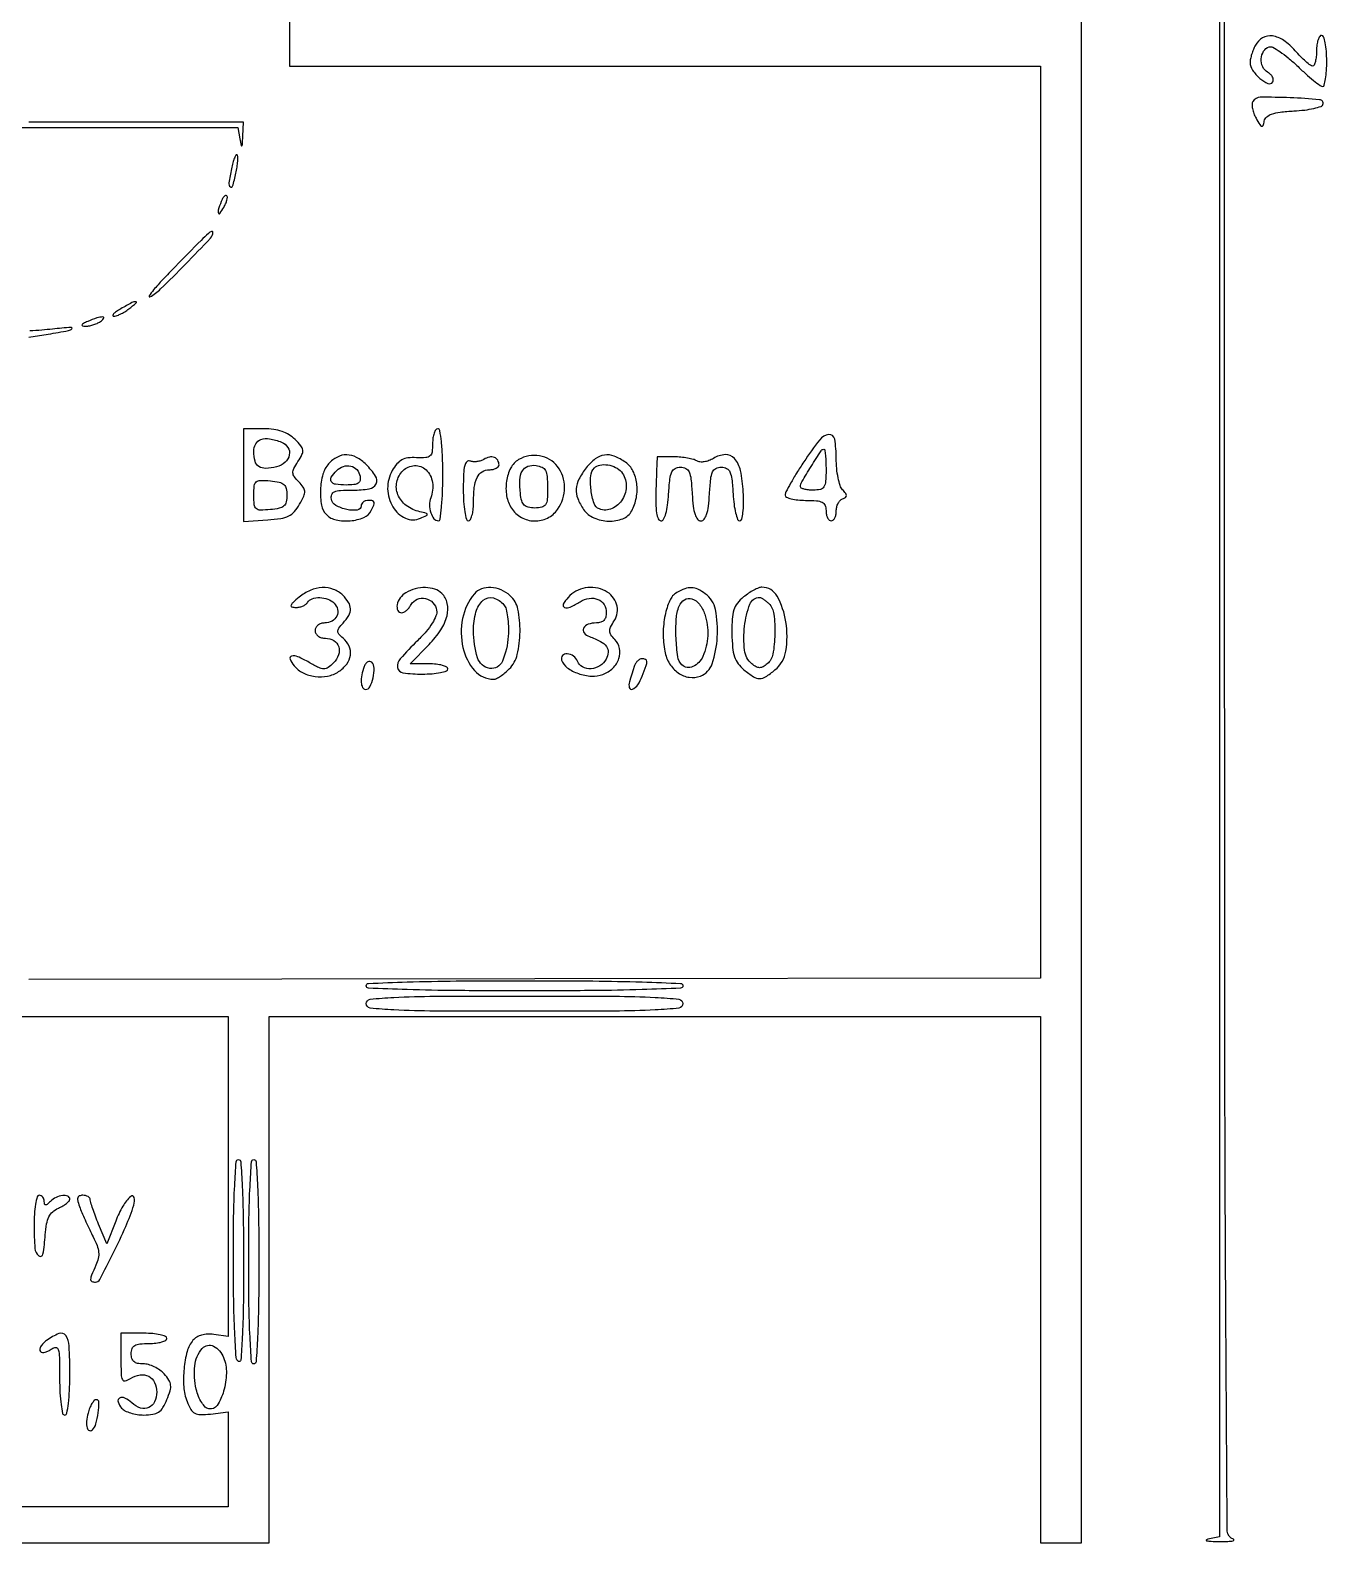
# Model space of a CAD drawing. Extents: x 0 to 673, y 20 to 657.
# Drawn here: x 419.2 to 673, y 20 to 316 of the extents above; entities that cross this region are included whole.
import ezdxf

# ---------------------------------------------------------------- set-up
doc = ezdxf.new("R2010")
doc.units = 0

msp = doc.modelspace()

# ---------------------------------------------------------------- linework, layer by layer
for points in [[(652, 319), (652, 21.139102), (649.75, 20.705733, 0.144746), (649.438898, 20.544649, 0.605362), (649.482813, 20.393738, 0.040347), (650.388697, 20.286104, 0.008282), (652, 20.252183, 0.008928), (653.625731, 20.273923, 0.031614), (654.664062, 20.372269, 0.285455), (654.84101, 20.525522, 0.427546), (654.75, 20.689326, -0.33906), (653.53261, 22.253411, -0.000434), (653.251853, 63.946643, -0.001366), (653.037747, 132.23602, -0.000101), (653, 319, -0.000101), (653.037747, 505.76398, -0.001366)], [(412, 297), (435.930449, 297), (459.860898, 297), (460.294267, 294.75, 0.00362), (460.558172, 293.431321, 0.574721), (460.674595, 293.392379, 0.200802), (460.775265, 293.598669, 0.002047), (460.863818, 295.25), (461, 298), (440, 298), (419, 298)], [(419, 255.909374), (422.75, 256.53658, 0.003106), (426.735853, 257.228714, 0.16865), (427.393862, 257.598767, 0.677823), (427.262376, 257.859528, 0.004032), (423.610429, 257.509063, -0.00596), (421.493003, 257.314098, -0.004554), (419.172234, 257.149537, -0.004605)], [(405, 123), (431.5, 123), (458, 123), (458, 91.673193), (458, 60.346386), (455.193118, 60.758349, 0.046404), (453.943564, 60.824621, 0.057743), (452.795068, 60.645034, 0.064372), (451.825406, 60.236171, 0.087843), (451.103221, 59.624374, 0.107225), (449.964143, 57.431545, 0.04201), (449.345514, 54.060359, 0.041855), (449.296156, 50.497767, 0.074641), (449.931097, 47.642477, 0.037303), (450.670292, 46.082018, 0.141675), (451.435127, 45.336873, 0.125717), (452.534058, 45.06706, 0.026721), (454.516129, 45.191676), (458, 45.598399), (458, 36.299199), (458, 27), (405.5, 27)]]:
    msp.add_lwpolyline(points, format="xyb")
msp.add_lwpolyline([(17, 344.5), (17, 71), (181, 71), (345, 71), (345, 45.5), (345, 20), (405.5, 20), (466, 20), (466, 71.5), (466, 123), (541.5, 123), (617, 123), (617, 71.5), (617, 20), (621, 20), (625, 20), (625, 319), (625, 618), (321, 618), (17, 618)], close=True)
msp.add_lwpolyline([(419, 359), (444.5, 359), (470, 359), (470, 334), (470, 309), (543.5, 309), (617, 309), (616.999428, 219.75), (616.998856, 130.5), (517.999428, 130.35808), (419, 130.216161)])
for points in [[(659.035184, 313.065741, 0.026211), (658.638878, 312.221718, 0.021617), (658.304085, 311.285262, 0.02215), (658.071829, 310.397307, 0.052934), (658, 309.720729, 0.152073), (658.471391, 308.206685, 0.062854), (659.916694, 306.589101, 0.075314), (661.496312, 305.586176, 0.374285), (662.421755, 305.873397, 0.158235), (662.532463, 306.326367, 0.102624), (662.382865, 306.849181, 0.082835), (661.993031, 307.363564, 0.061774), (661.418291, 307.785789, -0.162629), (660.460526, 308.83861, -0.119416), (660.179066, 310.403003, -0.122886), (660.645634, 311.888941, -0.176964), (661.714297, 312.738566, -0.207773), (662.417832, 312.676273, -0.023537), (663.816557, 311.828119, -0.025349), (665.454246, 310.601524, -0.017982), (667.165743, 309.071432, 0.008765), (668.847128, 307.511563, 0.012622), (670.392804, 306.195983, 0.008394), (671.715609, 305.162711, 0.163005), (672.201445, 305, 0.344091), (672.515044, 305.244797, 0.021708), (672.765425, 306.46875, 0.024588), (672.942439, 308.083197, 0.015012), (673, 310, 0.01883), (672.927795, 311.916554, 0.03053), (672.70625, 313.53125, 0.031449), (672.389817, 314.719449, 0.322437), (672, 315, 0.254951), (671.615738, 314.790443, 0.06271), (671.29375, 314.11875, 0.048861), (671.072766, 313.149251, 0.031626), (671, 312, -0.02447), (670.943701, 310.850337, -0.038937), (670.771664, 309.88125, -0.046028), (670.523294, 309.19126, -0.291153), (670.222684, 309, -0.16631), (669.786827, 309.149099, -0.015589), (668.900422, 309.88125, -0.018658), (667.877888, 310.850916, -0.013597), (666.812914, 312, 0.060008), (664.56875, 314.011122, 0.11922), (662.358697, 314.87722, 0.163318), (660.456949, 314.516205, 0.142967)], [(658.539798, 302.064395, 0.139069), (658.383203, 301.514041, 0.046776), (658.461167, 300.67485, 0.042255), (658.727393, 299.715076, 0.037275), (659.16001, 298.770667, 0.010826), (659.876754, 297.535291, 0.172677), (660.246978, 297.235021, 0.410141), (660.530246, 297.368023, 0.036558), (660.770336, 298.202008, -0.157882), (661.247173, 299.034051, -0.101708), (662.211793, 299.605086, -0.055149), (663.85719, 299.975784, -0.014191), (666.575583, 300.202008, 0.016923), (668.680192, 300.388735, 0.025531), (670.492882, 300.706215, 0.023113), (671.886846, 301.092986, 0.260621), (672.261501, 301.5, 0.458017), (671.602435, 302.413724, 0.011453), (665.82817, 302.783859, 0.012106), (659.994531, 302.882448, 0.257983)], [(458.625, 288.875, 0.012466), (458.147952, 286.136414, 0.237556), (458.412095, 285.336477, 0.573557), (458.864485, 285.454935, 0.014249), (459.5, 288, 0.01597), (459.730678, 289.237671, 0.022363), (459.85147, 290.355822, 0.019692), (459.872788, 291.262261, 0.194793), (459.727105, 291.606228, 0.48507), (459.507029, 291.580168, 0.041556), (459.212285, 290.995007, 0.030764), (458.903079, 290.068247, 0.015782)], [(456.623539, 282.461341, 0.013074), (456.038161, 280.807875, 0.18392), (456.068872, 280.189955, 0.582659), (456.370907, 280.158973, 0.022794), (457.122073, 281.325003, 0.028467), (457.494276, 282.058111, 0.039963), (457.734072, 282.751423, 0.045448), (457.826923, 283.318576, 0.217548), (457.715202, 283.618131, 0.299281), (457.487156, 283.665262, 0.109577), (457.201425, 283.471425, 0.064271), (456.896209, 283.051117, 0.033338)], [(447.663878, 269.785385, 0.006007), (445.163411, 267.182191, 0.014239), (443.382175, 265.170782, 0.030617), (442.52568, 264.00855, 0.774531), (442.687528, 263.83277, 0.070806), (444.775081, 265.363722, 0.00577), (449.579133, 270.170588, 0.002897), (454.552167, 275.322118, 0.192832), (455, 276.440139, 0.521625), (454.734909, 276.625102, 0.096383), (454.123277, 276.254666, 0.013627), (452.678527, 274.870494, 0.000568)], [(437, 261.5, 0.017912), (436.108517, 260.947109, 0.05067), (435.545418, 260.480268, 0.180199), (435.416578, 260.192347, 0.423245), (435.55887, 260.035435, 0.093447), (436.094874, 260.118035, 0.026583), (436.876904, 260.441692, 0.025781), (437.737972, 260.908866, 0.024731), (438.55887, 261.468197, 0.014046), (440.008478, 262.630045, 0.690562), (439.920022, 262.878785, 0.128656), (439.164165, 262.697409, 0.006975)], [(430.5, 259, 0.014925), (429.658129, 258.608071, 0.152377), (429.384577, 258.343886, 0.491407), (429.464625, 258.161267, 0.051935), (430, 258.085598, 0.053798), (430.682866, 258.134067, 0.029384), (431.5, 258.331527, 0.028934), (432.315929, 258.632796, 0.040566), (433, 259, 0.095694), (433.618131, 259.592871, 0.608383), (433.466394, 259.885992, 0.081911), (432.313446, 259.695838, 0.019739)], [(461, 228.945209), (461, 219.890418), (465.717667, 220.195209, 0.021052), (468.275799, 220.468983, 0.075924), (469.837608, 220.952573, 0.099765), (470.95202, 221.800989, 0.052908), (471.958151, 223.223801, 0.019906), (472.782531, 224.846785, 0.116413), (472.969904, 225.778835, 0.149311), (472.695816, 226.579488, 0.039806), (471.811383, 227.617188, -0.035553), (470.92739, 228.636704, -0.151149), (470.659048, 229.387598, -0.131961), (470.843835, 230.217001, -0.02461), (471.640381, 231.573905, 0.02978), (472.432636, 232.956012, 0.1489), (472.57793, 233.826812, 0.139614), (472.217495, 234.661265, 0.025062), (471.069483, 235.930517, 0.059671), (469.906049, 236.845073, 0.054653), (468.525473, 237.491315, 0.04894), (466.898911, 237.873538, 0.033262), (465, 238), (461, 238)], [(498, 235.102552, -0.031935), (497.894419, 233.451156, -0.184719), (497.488036, 232.694769, -0.166371), (496.65336, 232.358736, -0.02483), (494.816446, 232.352552, 0.041604), (493.164906, 232.29162, 0.093524), (491.97422, 231.914744, 0.095388), (491.017151, 231.135644, 0.044516), (490.099464, 229.818073, 0.136405), (489.203135, 226.28215, 0.128527), (490.227376, 222.700356, 0.155404), (492.678965, 220.513977, 0.20984), (495.614077, 220.495611, 0.006496), (496.833199, 221.040642, 0.316804), (496.959495, 221.259296, 0.318178), (496.796018, 221.451071, 0.006529), (495.5, 221.762367, -0.105576), (492.845213, 222.989702, -0.135265), (491.20449, 225.110392, -0.152126), (490.987507, 227.579728, -0.143755), (492.2, 229.8, -0.186473), (494.476138, 230.807429, -0.207973), (496.708839, 229.961616, -0.164251), (497.968778, 227.499448, -0.129159), (497.639232, 224.502236, 0.095379), (497.389985, 223.10254, 0.075439), (497.642336, 221.582816, 0.087765), (498.269675, 220.407308, 0.230321), (499.106989, 220, 0.37504), (499.462895, 220.310653, 0.009168), (499.737678, 222.64375, 0.015418), (499.935752, 225.54926, 0.009309), (500, 229, 0.009164), (499.933283, 232.639727, 0.018502), (499.722222, 235.5, 0.014491), (499.420765, 237.64481, 0.365646), (499, 238, 0.24962), (498.616023, 237.795565, 0.065087), (498.29375, 237.148875, 0.050365), (498.072826, 236.212448, 0.032772)], [(570.64158, 231.515384, 0.007915), (569.246633, 229.340499, 0.010949), (568.069714, 227.343605, 0.00773), (567.155408, 225.650774, 0.120517), (567, 225.015384, 0.293871), (567.252757, 224.622476, 0.044756), (568.175, 224.298269, 0.038206), (569.467081, 224.073519, 0.023966), (571, 224, -0.017388), (573.150836, 223.925179, -0.098846), (574.25, 223.625, -0.184152), (574.804216, 223.021586, -0.094959), (575, 222, 0.048028), (575.073693, 221.234582, 0.068025), (575.29375, 220.5875, 0.088204), (575.618118, 220.151477, 0.191087), (576, 220, 0.184457), (576.38175, 220.145793, 0.090315), (576.70625, 220.563021, 0.070178), (576.926177, 221.183242, 0.050201), (577, 221.916667, -0.060503), (577.093157, 222.683705, -0.060765), (577.367188, 223.404948, -0.066702), (577.771776, 223.974456, -0.117654), (578.25, 224.291667, 0.062037), (578.821933, 224.586056, 0.247772), (579, 224.923333, 0.164145), (578.850113, 225.3676, 0.026382), (578.25, 226.075, -0.111942), (577.766627, 226.893732, -0.02727), (577.367188, 228.420781, -0.026595), (577.091931, 230.265262, -0.023745), (577, 232.2, 0.039739), (576.698106, 235.992461, 0.399175), (575.547063, 236.871734, 0.204538), (573.758864, 235.869687, 0.017599)], [(468.418213, 235.393011, -0.159548), (469.675498, 234.370381, -0.194695), (469.95523, 232.891578, -0.165307), (469.118863, 231.44855, -0.118542), (467.454011, 230.577814, -0.048187), (465.331268, 230.257848, -0.162188), (463.994869, 230.625217, -0.183023), (463.242471, 231.681556, -0.064307), (463, 233.559017, -0.126598), (463.384543, 235.053434, -0.187322), (464.410679, 235.912021, -0.126633), (466.10397, 236.03833, -0.04727)], [(575, 230, -0.016149), (574.925001, 227.678456, -0.124134), (574.59375, 226.65, -0.201266), (573.888366, 226.151756, -0.05449), (572.5, 226, -0.023865), (571.541921, 226.045755, -0.038058), (570.734375, 226.18564, -0.044499), (570.157683, 226.387394, -0.29442), (570, 226.631966, -0.133715), (570.269214, 227.620636, -0.00615), (572.09249, 230.634872, -0.004108), (574.034792, 233.701988, -0.254825), (574.581559, 234, -0.37243), (574.748076, 233.855994, -0.010126), (574.877083, 232.825, -0.016244), (574.969891, 231.533647, -0.009815)], [(477.654988, 231.171259, 0.118738), (476.526572, 229.101745, 0.05436), (476.051206, 226.04365, 0.054689), (476.242528, 223.042869, 0.154322), (477.2, 221.2, 0.145748), (479.12287, 220.159647, 0.074422), (481.888044, 219.999335, 0.076055), (484.509652, 220.647773, 0.172971), (486, 222, 0.0226), (486.499454, 223.044046, 0.158653), (486.547449, 223.598612, 0.275318), (486.254769, 223.90307, 0.067049), (485.535184, 224, 0.067709), (484.948378, 223.92017, 0.084376), (484.45096, 223.686738, 0.099667), (484.118331, 223.340247, 0.142532), (484, 222.933578, -0.377517), (483.263262, 222.096874, -0.087607), (481.228024, 222.19438, -0.07159), (479.072845, 223.019345, -0.222272), (478.185226, 224.25, -0.13408), (478.255202, 225.132207, -0.211511), (478.771385, 225.672478, -0.085525), (479.955649, 225.938152, -0.012513), (482.426676, 226, 0.040883), (485.607079, 226.260481, 0.237322), (486.927233, 227.221939, 0.271302), (486.844242, 228.74208, 0.050294), (485, 231, 0.072462), (483.116049, 232.404815, 0.118739), (481.201959, 232.913357, 0.126594), (479.353273, 232.483353, 0.088945)], [(508.042938, 232.026537, -0.062046), (507.42298, 231.74248, -0.046352), (506.687503, 231.583355, -0.04718), (505.953753, 231.564167, -0.074704), (505.340684, 231.699509, 0.294595), (504.709377, 231.56721, 0.13989), (504.283823, 230.812216, 0.049523), (504.057012, 229.158769, 0.00934), (504, 226.106989, 0.015057), (504.07119, 223.743559, 0.025526), (504.290937, 221.776747, 0.023612), (504.603753, 220.305648, 0.340867), (505, 220, 0.274306), (505.385456, 220.228672, 0.053878), (505.70625, 221.0041, 0.043503), (505.927428, 222.108482, 0.027684), (506, 223.418213, -0.026536), (506.163448, 226.49576, -0.083928), (506.719244, 228.476366, -0.141015), (507.695782, 229.587022, -0.143315), (509.106989, 230, 0.047737), (509.831475, 230.069328, 0.06773), (510.443928, 230.276414, 0.087901), (510.85672, 230.581619, 0.192004), (511, 230.940983, 0.13782), (510.74867, 231.835466, 0.169376), (510.082163, 232.38265, 0.140457), (509.111714, 232.453369, 0.087026)], [(514.828147, 231.963634, 0.143119), (513.287295, 230.336865, 0.082284), (512.457683, 227.744987, 0.078113), (512.487288, 224.879367, 0.103821), (513.434672, 222.45936, 0.121246), (515.366836, 220.661372, 0.121047), (517.913959, 219.964087, 0.122319), (520.47347, 220.528773, 0.125455), (522.443296, 222.222506, 0.150589), (523.834051, 226.533289, 0.170798), (522.451824, 230.632996, 0.187572), (518.944854, 232.718274, 0.175216)], [(528.07258, 230.365141, 0.046278), (526.637747, 228.146318, 0.104949), (526.102751, 226.231157, 0.11193), (526.406696, 224.343674, 0.057167), (527.556704, 222.222506, 0.138159), (529.571512, 220.575795, 0.095285), (532.46372, 219.92714, 0.10113), (535.244505, 220.407191, 0.178582), (536.964816, 221.934259, 0.077777), (537.874167, 224.536746, 0.076431), (537.952767, 227.308833, 0.083435), (537.219174, 229.760856, 0.126315), (535.777494, 231.443296, 0.059437), (533.540673, 232.642942, 0.128849), (531.617695, 232.869464, 0.130453), (529.846406, 232.123768, 0.06167)], [(534.954319, 229.555042, -0.169519), (535.900481, 227.017356, -0.140542), (535.160283, 224.214824, -0.152842), (533.114569, 222.384144, -0.200902), (530.635923, 222.309468, -0.225895), (529.592268, 223.407405, -0.048917), (529.010615, 226.033511, -0.049224), (528.95069, 228.77613, -0.179098), (529.666667, 230.333333, -0.150683), (530.756404, 230.909392, -0.08352), (532.273966, 230.940526, -0.078697), (533.81028, 230.459879, -0.10483)], [(541.9593, 232.5, 0.402489), (541.941749, 232.483141, 0.000043), (541.868744, 230.663955, 0.001031), (541.792115, 228.646337, 0.000618), (541.709005, 226.249635, 0.011452), (541.679096, 223.407508, 0.036145), (541.840059, 221.510288, 0.059589), (542.167834, 220.35272, 0.30281), (542.69774, 219.999635, 0.279195), (543.218491, 220.315216, 0.050834), (543.65515, 221.408906, 0.037775), (543.99505, 223.062176, 0.017437), (544.19774, 225.25, -0.01175), (544.433288, 228.151334, -0.077345), (544.80528, 229.555968, -0.171935), (545.452753, 230.245693, -0.119678), (546.5, 230.5, -0.119678), (547.547247, 230.245693, -0.171935), (548.19472, 229.555968, -0.077345), (548.566712, 228.151334, -0.01175), (548.80226, 225.25, 0.015319), (549.016054, 222.83079, 0.048534), (549.363703, 221.244686, 0.086191), (549.851141, 220.319103, 0.232593), (550.5, 220, 0.232593), (551.148859, 220.319103, 0.086191), (551.636297, 221.244686, 0.048534), (551.983946, 222.83079, 0.015319), (552.19774, 225.25, -0.01175), (552.433288, 228.151334, -0.077345), (552.80528, 229.555968, -0.171935), (553.452753, 230.245693, -0.119678), (554.5, 230.5, -0.119678), (555.547247, 230.245693, -0.171935), (556.19472, 229.555968, -0.077345), (556.566712, 228.151334, -0.01175), (556.80226, 225.25, 0.017811), (556.9902, 223.237731, 0.028501), (557.308788, 221.542188, 0.027826), (557.696079, 220.282855, 0.313945), (558.102163, 220, 0.34299), (558.492343, 220.303341, 0.031556), (558.734475, 221.589803, 0.028978), (558.851771, 223.391612, 0.015034), (558.799904, 225.64649, 0.037295), (558.265517, 229.811073, 0.131958), (557.068365, 232.199826, 0.229072), (555.276201, 232.943732, 0.12599), (552.962779, 232.208828, -0.04995), (552.091159, 231.778688, -0.052126), (551.163871, 231.537506, -0.057803), (550.320764, 231.508136, -0.124246), (549.709323, 231.716123, 0.078118), (549.030124, 232.018771, 0.022316), (547.900638, 232.269736, 0.021885), (546.583118, 232.442326, 0.021626), (545.250294, 232.5), (542.943061, 232.5)], [(483.811841, 228.738516, -0.100166), (483.803934, 227.898599, -0.201689), (483.432712, 227.364185, -0.116785), (482.602765, 227.077004, -0.025158), (481.073324, 227, -0.033131), (479.02433, 227.135919, -0.218549), (478.177364, 227.670242, -0.296104), (478.175739, 228.525487, -0.052935), (479.229187, 229.829187, -0.115891), (480.542643, 230.642895, -0.140297), (481.985516, 230.708043, -0.150306), (483.174314, 230.008258, -0.138407)], [(520.5, 226.5, -0.016149), (520.425001, 224.178456, -0.124134), (520.09375, 223.15, -0.201266), (519.388366, 222.651756, -0.05449), (518, 222.5, -0.052962), (516.72304, 222.635642, -0.144875), (515.934326, 223.065905, -0.129501), (515.454774, 223.891774, -0.038644), (515.175426, 225.334473, -0.038168), (515.073765, 228.028781, -0.11846), (515.563192, 229.767367, -0.183194), (516.629549, 230.662266, -0.119789), (518.245529, 230.820137, -0.0745), (519.420919, 230.469664, -0.164283), (520.089087, 229.829287, -0.101485), (520.416463, 228.685197, -0.019107)], [(469.5, 225, -0.054719), (469.355282, 223.681597, -0.161027), (468.893664, 222.907951, -0.126565), (467.980404, 222.453521, -0.028459), (466.25, 222.186642, -0.022077), (464.302476, 222.08533, -0.182315), (463.484802, 222.386439, -0.191801), (463.092234, 223.143654, -0.024828), (463, 225, -0.024828), (463.092234, 226.856346, -0.191801), (463.484802, 227.613561, -0.182315), (464.302476, 227.91467, -0.022077), (466.25, 227.813358, -0.028459), (467.980404, 227.546479, -0.126565), (468.893664, 227.092049, -0.161027), (469.355282, 226.318403, -0.054719)], [(471.860784, 205.033269, 0.010686), (470.634243, 203.96624, 0.128272), (470.294405, 203.44562, 0.4261), (470.451337, 203.145971, 0.065864), (471.190983, 203.033269, 0.054147), (471.883649, 203.094743, 0.049991), (472.566787, 203.303523, 0.05347), (473.140274, 203.619313, 0.102113), (473.5, 204, -0.173446), (474.42011, 204.73459, -0.088632), (475.899574, 204.963445, -0.081675), (477.488875, 204.663851, -0.109456), (478.721855, 203.878145, -0.142202), (479.391695, 202.660382, -0.166778), (479.247497, 201.356423, -0.158001), (478.317523, 200.36626, -0.126499), (476.893011, 200, 0.077727), (476.169846, 199.886898, 0.090193), (475.556072, 199.559375, 0.100779), (475.145752, 199.072062, 0.125389), (475, 198.5, 0.131307), (475.154775, 197.920798, 0.103496), (475.588564, 197.434603, 0.089187), (476.24494, 197.110922, 0.070174), (477.031385, 197, -0.135113), (478.666179, 196.550021, -0.181681), (479.61645, 195.360753, -0.165434), (479.595157, 193.745932, -0.111538), (478.602443, 192.173871, -0.04161), (477.534296, 191.27011, -0.161852), (476.717444, 191.019097, -0.110421), (475.734141, 191.262583, -0.014585), (473.830255, 192.282636, 0.025115), (471.622021, 193.406578, 0.161926), (470.393732, 193.529221, 0.470701), (470.09164, 192.933596, 0.070676), (470.898517, 191.622279, 0.104735), (472.658198, 190.229987, 0.082668), (474.986667, 189.520681, 0.081457), (477.452227, 189.59917, 0.096715), (479.605889, 190.477424, 0.087316), (481.187687, 191.963566, 0.128288), (481.904445, 193.721276, 0.140294), (481.643008, 195.489919, 0.113622), (480.474772, 197.020938, -0.035232), (479.666378, 197.794153, -0.186416), (479.449543, 198.35553, -0.160673), (479.651231, 198.966959, -0.024584), (480.474772, 199.972123, 0.051984), (481.575574, 201.47656, 0.134879), (481.917491, 202.763551, 0.138787), (481.550098, 204.020913, 0.056386), (480.428571, 205.428571, 0.109498), (478.61234, 206.585741, 0.099136), (476.408994, 206.922171, 0.089945), (474.066262, 206.384715, 0.072545)], [(492.75, 205.919901, 0.105157), (491.64632, 204.918287, 0.106159), (491.050399, 203.557523, 0.167613), (491.19385, 202.467841, 0.284246), (491.95031, 202, 0.129635), (492.378432, 202.112896, 0.049786), (492.884942, 202.470805, 0.04501), (493.38411, 202.989524, 0.041531), (493.797559, 203.602741, -0.169578), (494.978986, 204.648653, -0.153687), (496.608789, 204.785359, -0.147877), (498.068582, 203.959335, -0.156038), (498.788083, 202.479919, -0.131021), (498.659074, 201.386803, -0.046254), (497.938021, 199.968983, -0.037295), (496.724897, 198.331008, -0.021321), (495.038083, 196.537187, 0.017715), (491.668423, 193.00515, 0.221664), (491.153264, 191.279929, 0.335526), (492.203398, 190.246762, 0.032463), (496, 190, 0.01883), (497.916554, 190.072205, 0.03053), (499.53125, 190.29375, 0.031449), (500.719449, 190.610183, 0.322437), (501, 191, 0.285551), (500.759811, 191.386278, 0.048648), (499.912259, 191.70625, 0.040448), (498.716031, 191.927527, 0.02552), (497.297052, 192), (493.594104, 192), (497.297052, 195.792163, 0.046896), (499.616023, 198.661162, 0.085452), (500.82871, 201.409408, 0.114669), (500.869306, 203.835671, 0.144439), (499.8, 205.8, 0.11901), (498.456527, 206.620906, 0.073778), (496.623478, 206.924807, 0.067646), (494.612911, 206.68629, 0.068669)], [(506.180284, 205.717229, 0.124692), (503.873258, 200.874981, 0.104733), (503.942732, 195.175152, 0.124578), (506.212161, 190.693859, 0.216842), (509.934259, 189, 0.116722), (510.474122, 189.127768, 0.028322), (511.274438, 189.5875, 0.027517), (512.156083, 190.23446, 0.024335), (513, 191, 0.1399), (514.56753, 193.819533, 0.054421), (515.109699, 198.290598, 0.054503), (514.679428, 202.714272, 0.158655), (513.171259, 205.345012, 0.08301), (511.409347, 206.474151, 0.087999), (509.411413, 206.939293, 0.098061), (507.554078, 206.673187, 0.135895)], [(511.93552, 203.577694, -0.109868), (512.374974, 202.720788, -0.028516), (512.681719, 201.191803, -0.027411), (512.840418, 199.3546, -0.024115), (512.807964, 197.430127, -0.082423), (511.657747, 192.50784, -0.345704), (509.18218, 191.119594, -0.287662), (506.788771, 193.196865, -0.074084), (506, 198.49113, -0.064592), (506.474502, 202.148847, -0.152224), (507.920725, 204.454889, -0.249052), (509.891533, 204.896333, -0.153758)], [(524.5, 205, 0.062595), (523.579593, 203.684607, 0.457516), (523.825833, 203.054724, 0.195601), (524.935204, 203.106195, 0.0314), (526.881103, 204.157821, -0.100901), (528.665131, 204.823485, -0.138302), (530.357826, 204.621342, -0.156927), (531.552232, 203.604984, -0.139506), (532, 202.031385, -0.069699), (531.876373, 201.148831, -0.12167), (531.511126, 200.511644, -0.125671), (530.901035, 200.130744, -0.077175), (530.059017, 200, 0.080285), (528.441655, 199.738615, 0.19605), (527.541444, 198.968542, 0.303017), (527.643938, 198.061156, 0.132413), (528.686618, 197.337703, -0.032762), (530.870628, 196.391612, -0.116492), (532.023092, 195.408573, -0.179347), (532.346653, 194.273579, -0.103918), (531.943803, 192.894995, -0.132764), (530.736742, 191.613203, -0.120779), (529.003771, 191.056103, -0.136154), (527.362662, 191.388775, -0.185521), (526.361626, 192.5, 0.147715), (525.572187, 193.517777, 0.135277), (524.323107, 193.972099, 0.230318), (523.431383, 193.623345, 0.271422), (523.240509, 192.75, 0.159388), (524.339639, 191.245732, 0.072174), (526.529682, 190.106783, 0.068884), (529.094778, 189.592377, 0.106319), (531.322147, 189.93238, 0.10065), (533.288716, 191.176155, 0.119135), (534.4712, 193.024763, 0.134596), (534.6007, 195.034856, 0.146574), (533.673677, 196.754895, -0.041825), (532.898283, 197.672125, -0.147565), (532.654384, 198.395544, -0.126449), (532.833719, 199.199775, -0.027276), (533.554994, 200.443588, 0.225711), (533.998269, 203.681456, 0.201844), (531.782444, 206.278993, 0.160182), (527.889809, 206.861473, 0.168082)], [(545.790213, 205.942406, 0.157971), (544.415235, 204.404831, 0.053723), (543.492658, 201.514131, 0.048781), (543.125047, 197.995873, 0.048055), (543.442502, 194.454797, 0.091077), (544.373276, 192.034245, 0.103564), (546.073816, 190.227567, 0.114132), (548.214334, 189.367702, 0.131019), (550.399759, 189.599908, 0.224192), (552.717111, 192.022022, 0.065531), (553.723473, 197.217477, 0.064532), (553.353366, 202.617601, 0.187686), (551.375201, 205.714914, 0.045544), (549.913972, 206.591507, 0.10251), (548.666289, 206.903478, 0.100224), (547.379341, 206.697017, 0.042265)], [(551.268356, 201.696332, -0.091108), (551.85904, 197.501305, -0.096485), (550.895072, 193.460904, -0.175367), (548.935324, 191.455095, -0.319007), (546.779784, 191.820216, -0.16261), (545.987029, 193.408296, -0.024006), (545.650652, 197.030509, -0.027636), (545.690645, 200.7818, -0.078569), (546.266413, 203.323907, -0.162798), (547.309622, 204.556648, -0.218454), (548.744653, 204.723233, -0.152205), (550.219662, 203.677598, -0.082796)], [(558.860784, 205.087132, 0.056676), (557.651398, 203.856265, 0.088757), (556.959488, 202.547473, 0.063643), (556.633756, 200.779024, 0.017399), (556.576224, 197.937057, 0.018462), (556.718129, 195.182616, 0.058355), (557.0936, 193.376514, 0.080345), (557.793609, 192.038117, 0.062054), (558.937008, 190.849924, 0.025464), (560.815998, 189.480671, 0.143735), (561.991014, 189.125795, 0.146405), (563.160025, 189.46569, 0.026746), (565.004601, 190.802642, 0.184117), (567.132981, 194.468889, 0.079645), (567.149463, 200.20278, 0.08715), (565.421568, 205.248341, 0.273261), (562.455796, 207, 0.097132), (561.826568, 206.876599, 0.025424), (560.890642, 206.438095, 0.024845), (559.855199, 205.819294, 0.02316)], [(563.8, 203.8, -0.167176), (564.797063, 201.757401, -0.037077), (564.989238, 197.814558, -0.036751), (564.600834, 193.899609, -0.178283), (563.5, 192, -0.045289), (562.672106, 191.430919, -0.128626), (562, 191.255111, -0.128626), (561.327894, 191.430919, -0.045289), (560.5, 192, -0.193028), (559.0575, 194.661269, -0.057618), (559.056404, 199.368669, -0.06068), (560.092671, 203.676142, -0.313037), (562, 205, -0.120635), (562.307585, 204.924693, -0.026952), (562.77625, 204.6475, -0.026473), (563.296557, 204.259351, -0.022886)], [(484.632783, 191.48543, 0.040001), (484.143004, 189.822622, 0.065669), (484.032732, 188.361737, 0.101417), (484.295812, 187.364575, 0.28504), (484.883369, 187, 0.287207), (485.720074, 187.523825, 0.056668), (486.335991, 189.271304, 0.055301), (486.557675, 191.187772, 0.200127), (486.100029, 192.299971, 0.164703), (485.731685, 192.481973, 0.161184), (485.324809, 192.404916, 0.113413), (484.93631, 192.055383, 0.061547)], [(537.468615, 191.5), (537.255288, 190.817155), (537, 190), (536.744712, 189.182845), (536.531385, 188.5, 0.137772), (536.497857, 187.34347, 0.46155), (537.090089, 187.04922, 0.141204), (538.159288, 187.921406, 0.060739), (539.024751, 189.5651, 0.006342), (539.8002, 191.685263, 0.088806), (539.929723, 192.483773, 0.300617), (539.670237, 192.862748, 0.096892), (538.968615, 193, 0.12742), (538.539338, 192.888798, 0.069725), (538.102544, 192.559375, 0.062218), (537.724639, 192.073578, 0.058578)], [(547, 129, -0.402692), (546.547159, 128.528911, -0.001812), (539, 128.258065, -0.005825), (529.376954, 128.059836, -0.002237), (516, 128, -0.002237), (502.623046, 128.059836, -0.005825), (493, 128.258065, -0.001812), (485.452841, 128.528911, -0.402692), (485, 129, -0.402692), (485.452841, 129.471089, -0.001812), (493, 129.741935, -0.005825), (502.623046, 129.940164, -0.002237), (516, 130, -0.002237), (529.376954, 129.940164, -0.005825), (539, 129.741935, -0.001812), (546.547159, 129.471089, -0.402692)], [(547, 125.5, -0.382656), (546.217535, 124.627293, -0.015147), (541.583333, 124.262097, -0.010762), (533.548845, 124.046517, -0.001325), (516, 124, -0.001325), (498.451155, 124.046517, -0.010762), (490.416667, 124.262097, -0.015147), (485.782465, 124.627293, -0.382656), (485, 125.5, -0.382656), (485.782465, 126.372707, -0.015147), (490.416667, 126.737903, -0.010762), (498.451155, 126.953483, -0.001325), (516, 127, -0.001325), (533.548845, 126.953483, -0.010762), (541.583333, 126.737903, -0.015147), (546.217535, 126.372707, -0.382656)], [(461, 74.940983, -0.003338), (460.94178, 66.21899, -0.009511), (460.745239, 60.149662, -0.00588), (460.466232, 55.737508, -0.562468), (460, 55.5, -0.242546), (459.558072, 56.235045, -0.003902), (459.270807, 61.21542, -0.008453), (459.06465, 67.478172, -0.004), (459, 75.559017, -0.003725), (459.06152, 83.81754, -0.009124), (459.262859, 89.889754, -0.004212), (459.543364, 94.573509, -0.394364), (460, 95, -0.395081), (460.457765, 94.57139, -0.003987), (460.737537, 89.735246, -0.008856), (460.938619, 83.473114, -0.003597)], [(464, 75, -0.003609), (463.938606, 66.493996, -0.008881), (463.7375, 60.25, -0.004008), (463.457659, 55.428413, -0.395015), (463, 55, -0.395015), (462.542341, 55.428413, -0.004008), (462.2625, 60.25, -0.008881), (462.061394, 66.493996, -0.003609), (462, 75, -0.003609), (462.061394, 83.506004, -0.008881), (462.2625, 89.75, -0.004008), (462.542341, 94.571587, -0.395015), (463, 95, -0.395015), (463.457659, 94.571587, -0.004008), (463.7375, 89.75, -0.008881), (463.938606, 83.506004, -0.003609)], [(420, 82, 0.017409), (420.152961, 77.608039, 0.209889), (420.921138, 76.144671, 0.571486), (421.735169, 76.455498, 0.023865), (422.192502, 80.25, -0.024243), (422.453199, 82.399335, -0.071395), (422.908822, 83.81329, -0.09826), (423.643418, 84.779268, -0.077983), (424.75, 85.487128, 0.02653), (425.611532, 85.920955, 0.035392), (426.339063, 86.408381, 0.038191), (426.857785, 86.879543, 0.191558), (427, 87.237128, 0.305284), (426.602956, 87.826809, 0.12569), (425.601256, 87.963415, 0.084508), (424.304408, 87.58608, 0.083604), (423.2, 86.8, -0.018208), (422.578624, 86.222304, -0.180052), (422.25, 86.1, -0.354955), (422.056215, 86.257401, -0.051663), (422, 86.8, 0.081935), (421.924388, 87.25832, 0.092192), (421.70625, 87.6475, 0.100665), (421.381414, 87.907722, 0.119248), (421, 88, 0.339565), (420.604992, 87.696775, 0.024068), (420.291667, 86.25, 0.025878), (420.071434, 84.316313, 0.015416)], [(429.00258, 85.493213, 0.011007), (429.482215, 84.310712, 0.005173), (430.151429, 82.802821, 0.005123), (430.885424, 81.236748, 0.00718), (431.575189, 79.854601, -0.027658), (432.326804, 78.18029, -0.068274), (432.63351, 76.8722, -0.080127), (432.5535, 75.660562, -0.050462), (432.097359, 74.314335, 0.007981), (431.24635, 72.364688, 0.09106), (431.068873, 71.547998, 0.300179), (431.313269, 71.15016, 0.109605), (431.990044, 71, 0.278725), (432.877718, 71.536513, 0.005033), (435.504612, 76.6643, 0.012777), (437.941742, 81.870657, 0.026237), (439.526649, 86.083965, 0.134193), (439.587124, 87.574909, 0.568499), (438.918323, 87.789642, 0.0831), (437.382593, 85.897448, 0.035771), (435.98078, 82.953896), (434.238186, 78.5), (432.619093, 82.372124, -0.007428), (431.999065, 83.919121, -0.009457), (431.475609, 85.364688, -0.007711), (431.080528, 86.585066, -0.074554), (431, 87.122124, 0.164522), (430.886744, 87.457003, 0.095732), (430.566646, 87.742124, 0.076829), (430.089, 87.934803, 0.057581), (429.524751, 88, 0.10077), (428.856282, 87.863895, 0.245699), (428.546732, 87.486704, 0.122044), (428.573231, 86.780777, 0.020732)], [(422.442702, 59.581761, 0.040505), (421.752544, 58.985739, 0.065472), (421.285641, 58.367378, 0.093241), (421.099566, 57.824187, 0.236646), (421.227406, 57.43926, 0.176316), (421.618252, 57.256996, 0.081002), (422.18664, 57.299328, 0.065152), (422.839124, 57.549489, 0.049162), (423.475834, 57.979944, -0.191277), (424.243092, 58.229731, -0.32391), (424.740901, 57.819085, -0.058742), (424.959118, 56.238726, -0.004966), (425, 52.122445, 0.012311), (425.069224, 49.311462, 0.022566), (425.2851, 47.030611, 0.019745), (425.593445, 45.326197, 0.351583), (426, 45, 0.358912), (426.413821, 45.340974, 0.01702), (426.71875, 47.25, 0.020476), (426.932089, 49.801826, 0.010616), (427, 53, 0.011938), (426.868034, 58.526451, 0.140378), (426.184513, 60.543794, 0.351397), (424.868867, 60.935459, 0.061296)], [(437, 55.991526, 0.006647), (437.040761, 52.925552, 0.106866), (437.285003, 51.925378, 0.363556), (437.821083, 51.685361, 0.070569), (438.867534, 52.149347, -0.100663), (440.747143, 52.851686, -0.159704), (442.428568, 52.580709, -0.165708), (443.581823, 51.381453, -0.109792), (444, 49.5, -0.104356), (443.591458, 47.563881, -0.188261), (442.458228, 46.436729, -0.186528), (440.852235, 46.36968, -0.102474), (439.131603, 47.380901, 0.066781), (437.758811, 48.324518, 0.241492), (436.730492, 48.3193, 0.371507), (436.43517, 47.580772, 0.090676), (437.131121, 46.342009, 0.105585), (437.785416, 45.826106, 0.039855), (438.874239, 45.394215, 0.037269), (440.172887, 45.099103, 0.037254), (441.501124, 45, 0.038855), (443.242933, 45.135562, 0.109334), (444.374366, 45.578503, 0.10888), (445.215957, 46.458765, 0.038353), (446.010571, 48.025521, 0.025115), (446.626227, 49.752325, 0.099979), (446.730109, 50.866536, 0.117105), (446.386757, 51.838789, 0.040756), (445.476904, 53.025521, 0.056163), (444.620455, 53.781279, 0.041282), (443.526073, 54.419997, 0.042018), (442.373416, 54.856224, 0.069564), (441.345012, 55, -0.051456), (440.259325, 55.112027, -0.125786), (439.543127, 55.463218, -0.142825), (439.137561, 56.081023, -0.07443), (439, 57, -0.087745), (439.177287, 58.002462, -0.177212), (439.6875, 58.607143, -0.10769), (440.67572, 58.917816, -0.022514), (442.5, 59, 0.027026), (443.841111, 59.072542, 0.042582), (444.971875, 59.29375, 0.052312), (445.767902, 59.614308, 0.277684), (446, 60, 0.31052), (445.732972, 60.388512, 0.036969), (444.678125, 60.70625, 0.033738), (443.224757, 60.927717, 0.020945), (441.5, 61), (437, 61)], [(457.101754, 56.25, -0.097611), (457.628714, 53.195615, -0.063758), (457.088808, 49.64982, -0.073898), (455.83192, 46.879897, -0.305927), (454.22719, 46.194764, -0.145412), (453.513496, 46.565462, -0.057457), (452.803921, 47.42844, -0.04869), (452.182719, 48.633214, -0.036649), (451.734159, 50.055561, -0.084735), (451.444816, 54.630521, -0.153207), (452.926929, 58.040982, -0.347511), (455.133115, 58.460424, -0.183084)], [(430.55974, 45.382001, 0.040091), (430.284783, 43.738512, 0.085337), (430.393388, 42.458346, 0.23926), (430.831345, 41.9636, 0.298935), (431.418716, 42.085383, 0.129399), (432.109897, 43.270384, 0.034147), (432.55466, 45.437795, 0.031276), (432.703215, 47.509172, 0.416871), (432.216816, 48, 0.200225), (431.787, 47.820692, 0.054065), (431.31755, 47.230963, 0.045851), (430.88464, 46.384311, 0.033793)]]:
    msp.add_lwpolyline(points, format="xyb", close=True)

doc.saveas('drawing.dxf')
